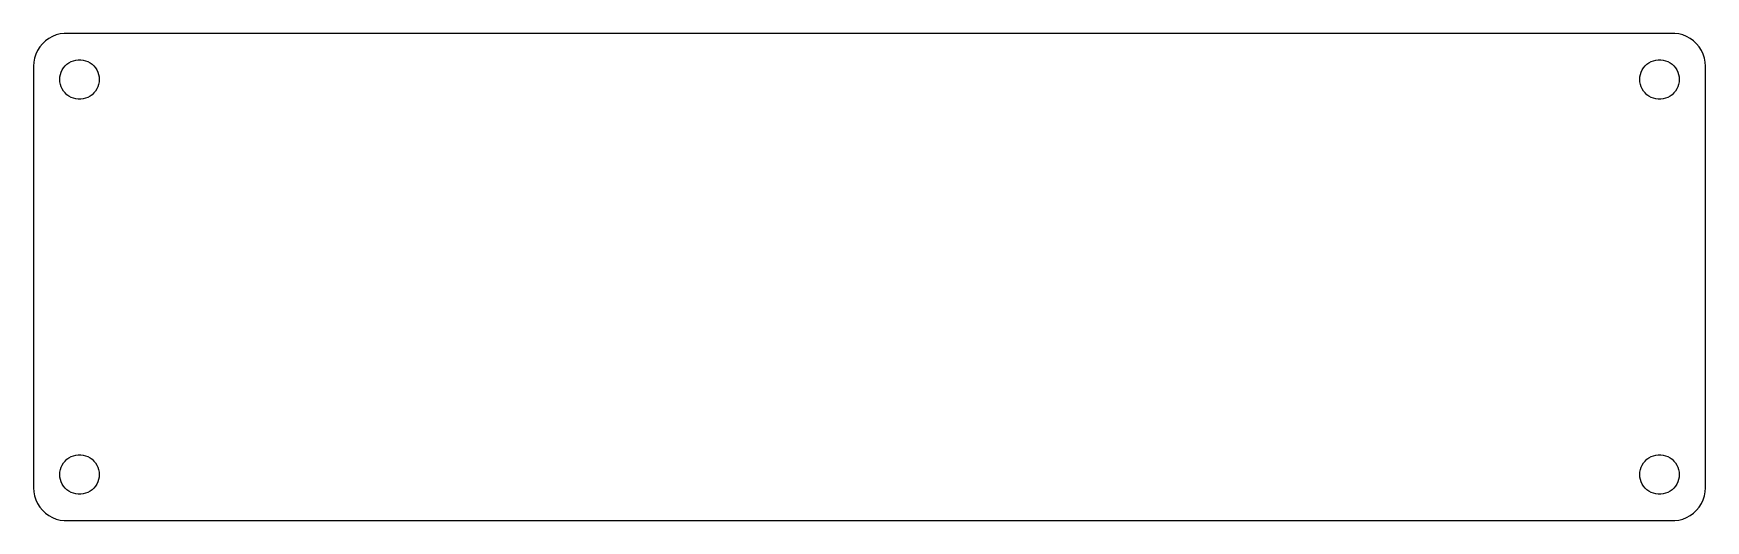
# Model space of a CAD drawing. Header units: metres. Extents: x -127 to 127, y -37 to 37.
import ezdxf

# ---------------------------------------------------------------- set-up
doc = ezdxf.new("R2010")
doc.units = ezdxf.units.M

msp = doc.modelspace()

# ---------------------------------------------------------------- linework, layer by layer
for p, q in [((-125.187, 35.8526), (-125.645, 35.4227)), ((-124.679, 36.2216), (-125.187, 35.8526)), ((-124.129, 36.5241), (-124.679, 36.2216)), ((-123.545, 36.7553), (-124.129, 36.5241)), ((-122.937, 36.9114), (-123.545, 36.7553)), ((-122.314, 36.9901), (-122.937, 36.9114)), ((122.314, 36.9901), (-122.314, 36.9901)), ((122.937, 36.9114), (122.314, 36.9901)), ((123.545, 36.7553), (122.937, 36.9114)), ((124.129, 36.5241), (123.545, 36.7553)), ((124.679, 36.2216), (124.129, 36.5241)), ((125.187, 35.8526), (124.679, 36.2216)), ((125.645, 35.4227), (125.187, 35.8526)), ((-126.843, 33.2434), (-126.961, 32.6267)), ((-126.649, 33.8406), (-126.843, 33.2434)), ((-126.382, 34.4088), (-126.649, 33.8406)), ((-126.045, 34.9389), (-126.382, 34.4088)), ((-125.645, 35.4227), (-126.045, 34.9389)), ((126.045, 34.9389), (125.645, 35.4227)), ((126.382, 34.4088), (126.045, 34.9389)), ((126.649, 33.8406), (126.382, 34.4088)), ((126.843, 33.2434), (126.649, 33.8406)), ((126.961, 32.6267), (126.843, 33.2434)), ((-126.961, 32.6267), (-127, 32)), ((-127, 32), (-127, -32)), ((-122.976, 30.376), (-122.906, 30.7461)), ((-122.906, 30.7461), (-122.789, 31.1044)), ((-122.789, 31.1044), (-122.629, 31.4453)), ((-122.629, 31.4453), (-122.427, 31.7634)), ((-122.427, 31.7634), (-122.187, 32.0536)), ((-122.187, 32.0536), (-121.912, 32.3115)), ((-121.912, 32.3115), (-121.607, 32.533)), ((-121.607, 32.533), (-121.277, 32.7145)), ((-121.277, 32.7145), (-120.927, 32.8532)), ((-120.927, 32.8532), (-120.562, 32.9469)), ((-120.562, 32.9469), (-120.188, 32.9941)), ((-120.188, 32.9941), (-119.812, 32.9941)), ((-119.812, 32.9941), (-119.438, 32.9469)), ((-119.438, 32.9469), (-119.073, 32.8532)), ((-119.073, 32.8532), (-118.723, 32.7145)), ((-118.723, 32.7145), (-118.393, 32.533)), ((-118.393, 32.533), (-118.088, 32.3115)), ((-118.088, 32.3115), (-117.813, 32.0536)), ((-117.813, 32.0536), (-117.573, 31.7634)), ((-117.573, 31.7634), (-117.371, 31.4453)), ((-117.371, 31.4453), (-117.211, 31.1044)), ((-117.211, 31.1044), (-117.094, 30.7461)), ((-117.094, 30.7461), (-117.024, 30.376)), ((117.024, 30.376), (117.094, 30.7461)), ((117.094, 30.7461), (117.211, 31.1044)), ((117.211, 31.1044), (117.371, 31.4453)), ((117.371, 31.4453), (117.573, 31.7634)), ((117.573, 31.7634), (117.813, 32.0536)), ((117.813, 32.0536), (118.088, 32.3115)), ((118.088, 32.3115), (118.393, 32.533)), ((118.393, 32.533), (118.723, 32.7145)), ((118.723, 32.7145), (119.073, 32.8532)), ((119.073, 32.8532), (119.438, 32.9469)), ((119.438, 32.9469), (119.812, 32.9941)), ((119.812, 32.9941), (120.188, 32.9941)), ((120.188, 32.9941), (120.562, 32.9469)), ((120.562, 32.9469), (120.927, 32.8532)), ((120.927, 32.8532), (121.277, 32.7145)), ((121.277, 32.7145), (121.607, 32.533)), ((121.607, 32.533), (121.912, 32.3115)), ((121.912, 32.3115), (122.187, 32.0536)), ((122.187, 32.0536), (122.427, 31.7634)), ((122.427, 31.7634), (122.629, 31.4453)), ((122.629, 31.4453), (122.789, 31.1044)), ((122.789, 31.1044), (122.906, 30.7461)), ((122.906, 30.7461), (122.976, 30.376)), ((127, 32), (126.961, 32.6267)), ((127, -32), (127, 32)), ((-123, 30), (-122.976, 30.376)), ((-122.976, 29.624), (-123, 30)), ((-122.906, 29.2539), (-122.976, 29.624)), ((-122.789, 28.8956), (-122.906, 29.2539)), ((-122.629, 28.5547), (-122.789, 28.8956)), ((-122.427, 28.2366), (-122.629, 28.5547)), ((-122.187, 27.9464), (-122.427, 28.2366)), ((-121.912, 27.6884), (-122.187, 27.9464)), ((-117.813, 27.9464), (-118.088, 27.6884)), ((-117.573, 28.2366), (-117.813, 27.9464)), ((-117.371, 28.5547), (-117.573, 28.2366)), ((-117.211, 28.8956), (-117.371, 28.5547)), ((-117.094, 29.2539), (-117.211, 28.8956)), ((-117.024, 29.624), (-117.094, 29.2539)), ((-117.024, 30.376), (-117, 30)), ((-117, 30), (-117.024, 29.624)), ((117, 30), (117.024, 30.376)), ((117.024, 29.624), (117, 30)), ((117.094, 29.2539), (117.024, 29.624)), ((117.211, 28.8956), (117.094, 29.2539)), ((117.371, 28.5547), (117.211, 28.8956)), ((117.573, 28.2366), (117.371, 28.5547)), ((117.813, 27.9464), (117.573, 28.2366)), ((118.088, 27.6884), (117.813, 27.9464)), ((122.187, 27.9464), (121.912, 27.6884)), ((122.427, 28.2366), (122.187, 27.9464)), ((122.629, 28.5547), (122.427, 28.2366)), ((122.789, 28.8956), (122.629, 28.5547)), ((122.906, 29.2539), (122.789, 28.8956)), ((122.976, 29.624), (122.906, 29.2539)), ((122.976, 30.376), (123, 30)), ((123, 30), (122.976, 29.624)), ((-121.607, 27.467), (-121.912, 27.6884)), ((-121.277, 27.2855), (-121.607, 27.467)), ((-120.927, 27.1468), (-121.277, 27.2855)), ((-120.562, 27.0531), (-120.927, 27.1468)), ((-120.188, 27.0059), (-120.562, 27.0531)), ((-119.812, 27.0059), (-120.188, 27.0059)), ((-119.438, 27.0531), (-119.812, 27.0059)), ((-119.073, 27.1468), (-119.438, 27.0531)), ((-118.723, 27.2855), (-119.073, 27.1468)), ((-118.393, 27.467), (-118.723, 27.2855)), ((-118.088, 27.6884), (-118.393, 27.467)), ((118.393, 27.467), (118.088, 27.6884)), ((118.723, 27.2855), (118.393, 27.467)), ((119.073, 27.1468), (118.723, 27.2855)), ((119.438, 27.0531), (119.073, 27.1468)), ((119.812, 27.0059), (119.438, 27.0531)), ((120.188, 27.0059), (119.812, 27.0059)), ((120.562, 27.0531), (120.188, 27.0059)), ((120.927, 27.1468), (120.562, 27.0531)), ((121.277, 27.2855), (120.927, 27.1468)), ((121.607, 27.467), (121.277, 27.2855)), ((121.912, 27.6884), (121.607, 27.467)), ((-122.187, -27.9464), (-121.912, -27.6884)), ((-121.912, -27.6884), (-121.607, -27.467)), ((-121.607, -27.467), (-121.277, -27.2855)), ((-121.277, -27.2855), (-120.927, -27.1468)), ((-120.927, -27.1468), (-120.562, -27.0531)), ((-120.562, -27.0531), (-120.188, -27.0059)), ((-120.188, -27.0059), (-119.812, -27.0059)), ((-119.812, -27.0059), (-119.438, -27.0531)), ((-119.438, -27.0531), (-119.073, -27.1468)), ((-119.073, -27.1468), (-118.723, -27.2855)), ((-118.723, -27.2855), (-118.393, -27.467)), ((-118.393, -27.467), (-118.088, -27.6884)), ((-118.088, -27.6884), (-117.813, -27.9464)), ((117.813, -27.9464), (118.088, -27.6884)), ((118.088, -27.6884), (118.393, -27.467)), ((118.393, -27.467), (118.723, -27.2855)), ((118.723, -27.2855), (119.073, -27.1468)), ((119.073, -27.1468), (119.438, -27.0531)), ((119.438, -27.0531), (119.812, -27.0059)), ((119.812, -27.0059), (120.188, -27.0059)), ((120.188, -27.0059), (120.562, -27.0531)), ((120.562, -27.0531), (120.927, -27.1468)), ((120.927, -27.1468), (121.277, -27.2855)), ((121.277, -27.2855), (121.607, -27.467)), ((121.607, -27.467), (121.912, -27.6884)), ((121.912, -27.6884), (122.187, -27.9464)), ((-123, -30), (-122.976, -29.624)), ((-122.976, -30.376), (-123, -30)), ((-122.976, -29.624), (-122.906, -29.2539)), ((-122.906, -30.7461), (-122.976, -30.376)), ((-122.906, -29.2539), (-122.789, -28.8956)), ((-122.789, -28.8956), (-122.629, -28.5547)), ((-122.629, -28.5547), (-122.427, -28.2366)), ((-122.427, -28.2366), (-122.187, -27.9464)), ((-117.813, -27.9464), (-117.573, -28.2366)), ((-117.573, -28.2366), (-117.371, -28.5547)), ((-117.371, -28.5547), (-117.211, -28.8956)), ((-117.211, -28.8956), (-117.094, -29.2539)), ((-117.094, -29.2539), (-117.024, -29.624)), ((-117.024, -30.376), (-117.094, -30.7461)), ((-117.024, -29.624), (-117, -30)), ((-117, -30), (-117.024, -30.376)), ((117, -30), (117.024, -29.624)), ((117.024, -30.376), (117, -30)), ((117.024, -29.624), (117.094, -29.2539)), ((117.094, -30.7461), (117.024, -30.376)), ((117.094, -29.2539), (117.211, -28.8956)), ((117.211, -28.8956), (117.371, -28.5547)), ((117.371, -28.5547), (117.573, -28.2366)), ((117.573, -28.2366), (117.813, -27.9464)), ((122.187, -27.9464), (122.427, -28.2366)), ((122.427, -28.2366), (122.629, -28.5547)), ((122.629, -28.5547), (122.789, -28.8956)), ((122.789, -28.8956), (122.906, -29.2539)), ((122.906, -29.2539), (122.976, -29.624)), ((122.976, -30.376), (122.906, -30.7461)), ((122.976, -29.624), (123, -30)), ((123, -30), (122.976, -30.376)), ((-127, -32), (-126.961, -32.6267)), ((-126.961, -32.6267), (-126.843, -33.2434)), ((-122.789, -31.1044), (-122.906, -30.7461)), ((-122.629, -31.4453), (-122.789, -31.1044)), ((-122.427, -31.7634), (-122.629, -31.4453)), ((-122.187, -32.0536), (-122.427, -31.7634)), ((-121.912, -32.3115), (-122.187, -32.0536)), ((-121.607, -32.533), (-121.912, -32.3115)), ((-121.277, -32.7145), (-121.607, -32.533)), ((-120.927, -32.8532), (-121.277, -32.7145)), ((-120.562, -32.9469), (-120.927, -32.8532)), ((-120.188, -32.9941), (-120.562, -32.9469)), ((-119.812, -32.9941), (-120.188, -32.9941)), ((-119.438, -32.9469), (-119.812, -32.9941)), ((-119.073, -32.8532), (-119.438, -32.9469)), ((-118.723, -32.7145), (-119.073, -32.8532)), ((-118.393, -32.533), (-118.723, -32.7145)), ((-118.088, -32.3115), (-118.393, -32.533)), ((-117.813, -32.0536), (-118.088, -32.3115)), ((-117.573, -31.7634), (-117.813, -32.0536)), ((-117.371, -31.4453), (-117.573, -31.7634)), ((-117.211, -31.1044), (-117.371, -31.4453)), ((-117.094, -30.7461), (-117.211, -31.1044)), ((117.211, -31.1044), (117.094, -30.7461)), ((117.371, -31.4453), (117.211, -31.1044)), ((117.573, -31.7634), (117.371, -31.4453)), ((117.813, -32.0536), (117.573, -31.7634)), ((118.088, -32.3115), (117.813, -32.0536)), ((118.393, -32.533), (118.088, -32.3115)), ((118.723, -32.7145), (118.393, -32.533)), ((119.073, -32.8532), (118.723, -32.7145)), ((119.438, -32.9469), (119.073, -32.8532)), ((119.812, -32.9941), (119.438, -32.9469)), ((120.188, -32.9941), (119.812, -32.9941)), ((120.562, -32.9469), (120.188, -32.9941)), ((120.927, -32.8532), (120.562, -32.9469)), ((121.277, -32.7145), (120.927, -32.8532)), ((121.607, -32.533), (121.277, -32.7145)), ((121.912, -32.3115), (121.607, -32.533)), ((122.187, -32.0536), (121.912, -32.3115)), ((122.427, -31.7634), (122.187, -32.0536)), ((122.629, -31.4453), (122.427, -31.7634)), ((122.789, -31.1044), (122.629, -31.4453)), ((122.906, -30.7461), (122.789, -31.1044)), ((126.843, -33.2434), (126.961, -32.6267)), ((126.961, -32.6267), (127, -32)), ((-126.843, -33.2434), (-126.649, -33.8406)), ((-126.649, -33.8406), (-126.382, -34.4088)), ((-126.382, -34.4088), (-126.045, -34.9389)), ((-126.045, -34.9389), (-125.645, -35.4227)), ((-125.645, -35.4227), (-125.187, -35.8526)), ((125.187, -35.8526), (125.645, -35.4227)), ((125.645, -35.4227), (126.045, -34.9389)), ((126.045, -34.9389), (126.382, -34.4088)), ((126.382, -34.4088), (126.649, -33.8406)), ((126.649, -33.8406), (126.843, -33.2434)), ((-125.187, -35.8526), (-124.679, -36.2216)), ((-124.679, -36.2216), (-124.129, -36.5241)), ((-124.129, -36.5241), (-123.545, -36.7553)), ((-123.545, -36.7553), (-122.937, -36.9114)), ((-122.937, -36.9114), (-122.314, -36.9901)), ((-122.314, -36.9901), (122.314, -36.9901)), ((122.314, -36.9901), (122.937, -36.9114)), ((122.937, -36.9114), (123.545, -36.7553)), ((123.545, -36.7553), (124.129, -36.5241)), ((124.129, -36.5241), (124.679, -36.2216)), ((124.679, -36.2216), (125.187, -35.8526))]:
    msp.add_line(p, q)

doc.saveas('drawing.dxf')
